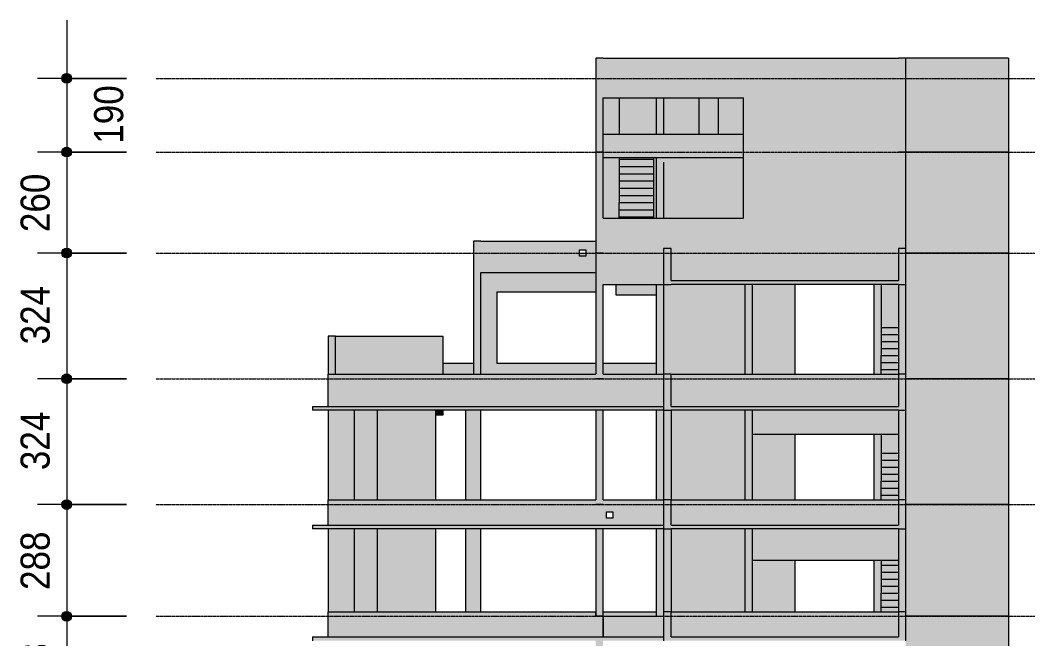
# Model space of a CAD drawing. Header units: centimetres. Extents: x -2136 to 34701, y -1430 to 84208.
# Drawn here: x 2676 to 5273, y 82559 to 84153 of the extents above; entities that cross this region are included whole.
import ezdxf

# ---------------------------------------------------------------- set-up
doc = ezdxf.new("R2010")
doc.units = ezdxf.units.CM
doc.linetypes.add('Centro', pattern=[3.175, 0.635, -0.47625, 1.5875, -0.47625])
for name, color, linetype, lineweight in [('A-ANNO-DIMS', 7, 'Continuous', 9), ('A-ANNO-DIMS-500', 7, 'Continuous', 9), ('A-FLOR', 7, 'Continuous', 18), ('A-FLOR-LEVL', 7, 'Continuous', 9), ('S-BEAM', 7, 'Continuous', 18), ('S-COLS', 7, 'Continuous', 18), ('S-STRS', 7, 'Continuous', 18)]:
    doc.layers.add(name, color=color, linetype=linetype, lineweight=lineweight)
doc.styles.add('Fira Sans_4', font='FiraSans-Regular.ttf', dxfattribs={"width": 0.9, "height": 75})
doc.dimstyles.new('PED_R80_1_5mm_ACIMA_As_ESQ__R00_5', dxfattribs={"dimscale": 30.48, "dimtxt": 102.298456, "dimasz": 3.28084, "dimexe": 2.46063, "dimexo": 2.46063, "dimgap": 0.492126, "dimtad": 1, "dimdec": 1, "dimrnd": 0.5, "dimdsep": 46, "dimtxsty": 'Fira Sans_4', "dimblk1": 'DOTSMALL', "dimblk2": 'DOTSMALL', "dimsah": 1, "dimcen": 0.09, "dimdle": 4.92126, "dimazin": 0, "dimtfac": 1, "dimtdec": 4, "dimtix": 1, "dimtmove": 2, "dimatfit": 3, "dimfxl": 1, "dimtvp": 1, "dimtolj": 1, "dimtzin": 0, "dimarcsym": 2})
doc.dimstyles.new('PED_R80_1_5mm_ACIMA_As_ESQ__R00_6', dxfattribs={"dimscale": 30.48, "dimtxt": 102.298456, "dimasz": 3.28084, "dimexe": 2.46063, "dimexo": 2.46063, "dimgap": 0.492126, "dimtad": 1, "dimdec": 1, "dimrnd": 0.5, "dimdsep": 46, "dimtxsty": 'Fira Sans_4', "dimblk1": 'DOTSMALL', "dimblk2": 'DOTSMALL', "dimsah": 1, "dimcen": 0.09, "dimdle": 4.92126, "dimazin": 0, "dimtfac": 1, "dimtdec": 4, "dimtix": 1, "dimtmove": 0, "dimatfit": 3, "dimfxl": 1, "dimtvp": 1, "dimtolj": 1, "dimtzin": 0, "dimarcsym": 2})

# ---------------------------------------------------------------- blocks, each defined once
blk = doc.blocks.new('DIMBLOCK614-CT 004 K - CORTE ESQ_ 5PAV')
at = {"layer": 'A-ANNO-DIMS-500', "true_color": 0x000032}
h = blk.add_hatch(color=178, dxfattribs=at)
edge = h.paths.add_edge_path(flags=0)
edge.add_arc((2795.9, 84003), 12.5, 0, 360)
h = blk.add_hatch(color=178, dxfattribs=at)
edge = h.paths.add_edge_path(flags=0)
edge.add_arc((2795.9, 83813), 12.5, 0, 360)
at = {"layer": 'A-ANNO-DIMS-500', "color": 178, "true_color": 0x000032}
for p, q in [((2795.9, 84153), (2795.9, 83813)), ((2950.2, 84003), (2720.9, 84003)), ((2795.9, 84003), (2950.2, 84003)), ((2950.2, 83813), (2720.9, 83813)), ((2795.9, 83813), (2950.2, 83813))]:
    blk.add_line(p, q, dxfattribs=at)
for centre in [(2795.9, 84003), (2795.9, 83813)]:
    blk.add_circle(centre, 12.5, dxfattribs=at)
at = {"layer": 'A-ANNO-DIMS-500', "color": 0, "insert": (2866.5, 83834.6), "char_height": 75, "width": 176.268, "attachment_point": 1, "rotation": 90, "line_spacing_factor": 1.049215, "style": 'Fira Sans_4'}
blk.add_mtext('190', dxfattribs=at)
blk = doc.blocks.new('_DotSmall')
at = {"color": 0, "linetype": 'ByBlock', "const_width": 0.5}
blk.add_lwpolyline([(-0.0625, 0, 1), (0.0625, 0, 1)], format="xyb", close=True, dxfattribs=at)
blk = doc.blocks.new('DIMBLOCK615-CT 004 K - CORTE ESQ_ 5PAV')
at = {"layer": 'A-ANNO-DIMS-500', "true_color": 0x000032}
h = blk.add_hatch(color=178, dxfattribs=at)
edge = h.paths.add_edge_path(flags=0)
edge.add_arc((2795.9, 83813), 12.5, 0, 360)
h = blk.add_hatch(color=178, dxfattribs=at)
edge = h.paths.add_edge_path(flags=0)
edge.add_arc((2795.9, 83553), 12.5, 0, 360)
at = {"layer": 'A-ANNO-DIMS-500', "color": 178, "true_color": 0x000032}
for p, q in [((2950.2, 83813), (2720.9, 83813)), ((2795.9, 83813), (2795.9, 83553)), ((2795.9, 83813), (2950.2, 83813)), ((2950.2, 83553), (2720.9, 83553)), ((2795.9, 83553), (2950.2, 83553))]:
    blk.add_line(p, q, dxfattribs=at)
for centre in [(2795.9, 83813), (2795.9, 83553)]:
    blk.add_circle(centre, 12.5, dxfattribs=at)
at = {"layer": 'A-ANNO-DIMS-500', "color": 0, "insert": (2677, 83606.9), "char_height": 75, "width": 182.563, "attachment_point": 1, "rotation": 90, "line_spacing_factor": 1.049215, "style": 'Fira Sans_4'}
blk.add_mtext('260', dxfattribs=at)
blk = doc.blocks.new('DIMBLOCK616-CT 004 K - CORTE ESQ_ 5PAV')
at = {"layer": 'A-ANNO-DIMS-500', "true_color": 0x000032}
h = blk.add_hatch(color=178, dxfattribs=at)
edge = h.paths.add_edge_path(flags=0)
edge.add_arc((2795.9, 83553), 12.5, 0, 360)
h = blk.add_hatch(color=178, dxfattribs=at)
edge = h.paths.add_edge_path(flags=0)
edge.add_arc((2795.9, 83229), 12.5, 0, 360)
at = {"layer": 'A-ANNO-DIMS-500', "color": 178, "true_color": 0x000032}
for p, q in [((2950.2, 83553), (2720.9, 83553)), ((2795.9, 83553), (2795.9, 83229)), ((2795.9, 83553), (2950.2, 83553)), ((2950.2, 83229), (2720.9, 83229)), ((2795.9, 83229), (2950.2, 83229))]:
    blk.add_line(p, q, dxfattribs=at)
for centre in [(2795.9, 83553), (2795.9, 83229)]:
    blk.add_circle(centre, 12.5, dxfattribs=at)
at = {"layer": 'A-ANNO-DIMS-500', "color": 0, "insert": (2677, 83317.6), "char_height": 75, "width": 176.268, "attachment_point": 1, "rotation": 90, "line_spacing_factor": 1.049215, "style": 'Fira Sans_4'}
blk.add_mtext('324', dxfattribs=at)
blk = doc.blocks.new('DIMBLOCK617-CT 004 K - CORTE ESQ_ 5PAV')
at = {"layer": 'A-ANNO-DIMS-500', "true_color": 0x000032}
h = blk.add_hatch(color=178, dxfattribs=at)
edge = h.paths.add_edge_path(flags=0)
edge.add_arc((2795.9, 83229), 12.5, 0, 360)
h = blk.add_hatch(color=178, dxfattribs=at)
edge = h.paths.add_edge_path(flags=0)
edge.add_arc((2795.9, 82905), 12.5, 0, 360)
at = {"layer": 'A-ANNO-DIMS-500', "color": 178, "true_color": 0x000032}
for p, q in [((2950.2, 83229), (2720.9, 83229)), ((2795.9, 83229), (2795.9, 82905)), ((2795.9, 83229), (2950.2, 83229)), ((2950.2, 82905), (2720.9, 82905)), ((2795.9, 82905), (2950.2, 82905))]:
    blk.add_line(p, q, dxfattribs=at)
for centre in [(2795.9, 83229), (2795.9, 82905)]:
    blk.add_circle(centre, 12.5, dxfattribs=at)
at = {"layer": 'A-ANNO-DIMS-500', "color": 0, "insert": (2677, 82993.6), "char_height": 75, "width": 176.268, "attachment_point": 1, "rotation": 90, "line_spacing_factor": 1.049215, "style": 'Fira Sans_4'}
blk.add_mtext('324', dxfattribs=at)
blk = doc.blocks.new('DIMBLOCK618-CT 004 K - CORTE ESQ_ 5PAV')
at = {"layer": 'A-ANNO-DIMS-500', "true_color": 0x000032}
h = blk.add_hatch(color=178, dxfattribs=at)
edge = h.paths.add_edge_path(flags=0)
edge.add_arc((2795.9, 82905), 12.5, 0, 360)
h = blk.add_hatch(color=178, dxfattribs=at)
edge = h.paths.add_edge_path(flags=0)
edge.add_arc((2795.9, 82617), 12.5, 0, 360)
at = {"layer": 'A-ANNO-DIMS-500', "color": 178, "true_color": 0x000032}
for p, q in [((2950.2, 82905), (2720.9, 82905)), ((2795.9, 82905), (2795.9, 82617)), ((2795.9, 82905), (2950.2, 82905)), ((2950.2, 82617), (2720.9, 82617)), ((2795.9, 82617), (2950.2, 82617))]:
    blk.add_line(p, q, dxfattribs=at)
for centre in [(2795.9, 82905), (2795.9, 82617)]:
    blk.add_circle(centre, 12.5, dxfattribs=at)
at = {"layer": 'A-ANNO-DIMS-500', "color": 0, "insert": (2677, 82684.9), "char_height": 75, "width": 182.563, "attachment_point": 1, "rotation": 90, "line_spacing_factor": 1.049215, "style": 'Fira Sans_4'}
blk.add_mtext('288', dxfattribs=at)
blk = doc.blocks.new('DIMBLOCK619-CT 004 K - CORTE ESQ_ 5PAV')
at = {"layer": 'A-ANNO-DIMS-500', "true_color": 0x000032}
h = blk.add_hatch(color=178, dxfattribs=at)
edge = h.paths.add_edge_path(flags=0)
edge.add_arc((2795.9, 82617), 12.5, 0, 360)
h = blk.add_hatch(color=178, dxfattribs=at)
edge = h.paths.add_edge_path(flags=0)
edge.add_arc((2795.9, 82329), 12.5, 0, 360)
at = {"layer": 'A-ANNO-DIMS-500', "color": 178, "true_color": 0x000032}
for p, q in [((2950.2, 82617), (2720.9, 82617)), ((2795.9, 82617), (2795.9, 82329)), ((2795.9, 82617), (2950.2, 82617)), ((2950.2, 82329), (2720.9, 82329)), ((2795.9, 82329), (2950.2, 82329))]:
    blk.add_line(p, q, dxfattribs=at)
for centre in [(2795.9, 82617), (2795.9, 82329)]:
    blk.add_circle(centre, 12.5, dxfattribs=at)
at = {"layer": 'A-ANNO-DIMS-500', "color": 0, "insert": (2677, 82396.9), "char_height": 75, "width": 182.563, "attachment_point": 1, "rotation": 90, "line_spacing_factor": 1.049215, "style": 'Fira Sans_4'}
blk.add_mtext('288', dxfattribs=at)

msp = doc.modelspace()

# ---------------------------------------------------------------- hatches: boundary and pattern name
at = {"layer": 'A-FLOR', "true_color": 0xc0c0c0}
for points in [[(4543.97, 83472), (4939.47, 83472), (4939.47, 83482), (4353.47, 83482), (4353.47, 83472), (4539.97, 83472)], [(4334.47, 83148), (4333.97, 83158), (3429.47, 83158), (3429.47, 83148), (4333.97, 83148)], [(4907.61, 83148), (4939.47, 83148), (4939.47, 83158), (4353.47, 83158), (4353.47, 83148), (4741.16, 83148)], [(3863.47, 82842), (4334.47, 82842), (4333.97, 82852), (3429.47, 82852), (3429.47, 82842), (3823.47, 82842)], [(4672.97, 82842), (4939.47, 82842), (4939.47, 82852), (4353.47, 82852), (4353.47, 82842), (4562.97, 82842)], [(3778.42, 82554), (4334.47, 82554), (4333.97, 82564), (3429.47, 82564), (3429.47, 82554), (3747.47, 82554)], [(4907.61, 82554), (4939.47, 82554), (4939.47, 82564), (4353.47, 82564), (4353.47, 82554), (4792.89, 82554)]]:
    msp.add_hatch(color=9, dxfattribs=at).paths.add_polyline_path(points, flags=0)
at = {"layer": 'S-BEAM', "true_color": 0xc0c0c0}
for points in [[(4178.47, 83953), (4539.97, 83953), (4539.97, 84055), (4178.47, 84055), (4178.47, 83991)], [(4939.47, 83482), (4939.47, 84055), (4539.97, 84055), (4539.97, 83482), (4927.8, 83482)], [(4531.21, 83799), (4539.97, 83799), (4539.97, 83859), (4178.47, 83859), (4178.47, 83799), (4519.77, 83799)], [(4178.47, 83472), (4334.47, 83472), (4334.47, 83565), (4353.47, 83565), (4353.47, 83482), (4539.97, 83482), (4539.97, 83643), (4178.47, 83643), (4178.47, 83553)], [(4334.47, 83472), (4353.47, 83472), (4353.47, 83565), (4334.47, 83565), (4334.47, 83490.57)], [(4958.47, 83472), (4958.47, 83565), (4939.47, 83565), (4939.47, 83472)], [(4210.97, 83445), (4314.97, 83445), (4314.97, 83472), (4210.97, 83472)], [(3488.47, 83241), (3488.47, 83339), (3469.47, 83339), (3469.47, 83241)], [(3719.35, 83241), (3766.47, 83241), (3766.47, 83339), (3488.47, 83339), (3488.47, 83241), (3684.32, 83241)], [(3844.47, 83241), (3844.47, 83269), (3766.47, 83269), (3766.47, 83241), (3787.88, 83241)], [(3469.47, 83158), (4159.47, 83158), (4159.47, 83241), (3469.47, 83241), (3469.47, 83209.13)], [(4179.27, 83158), (4334.47, 83158), (4333.97, 83241), (4178.47, 83241), (4178.47, 83158)], [(4353.47, 83148), (4353.47, 83241), (4334.47, 83241), (4334.47, 83148), (4343.02, 83148)], [(4353.47, 83158), (4939.47, 83158), (4939.47, 83241), (4353.47, 83241), (4353.47, 83209.13)], [(4939.47, 83148), (4958.47, 83148), (4958.47, 83241), (4939.47, 83241), (4939.47, 83158)], [(3766.47, 83136), (3766.47, 83148), (3747.47, 83148), (3747.47, 83136)], [(4939.47, 83086), (4939.47, 83148), (4562.97, 83148), (4562.97, 83086), (4926.12, 83086)], [(3488.47, 82852), (3488.47, 82917), (3469.47, 82917), (3469.47, 82852)], [(3590.23, 82852), (4159.47, 82852), (4159.47, 82917), (3488.47, 82917), (3488.47, 82852), (3551.23, 82852)], [(4353.47, 82842), (4353.47, 82917), (4334.47, 82917), (4334.47, 82842), (4343.02, 82842)], [(4939.47, 82852), (4939.47, 82917), (4353.47, 82917), (4353.47, 82852), (4926.87, 82852)], [(4939.47, 82842), (4958.47, 82842), (4958.47, 82917), (4939.47, 82917), (4939.47, 82852)], [(4591.54, 82762), (4939.47, 82762), (4939.47, 82842), (4562.97, 82842), (4562.97, 82762), (4584.79, 82762)], [(3469.47, 82564), (3488.47, 82564), (3488.47, 82629), (3469.47, 82629), (3469.47, 82617)], [(3590.23, 82564), (4159.47, 82564), (4159.47, 82629), (3488.47, 82629), (3488.47, 82564), (3513.59, 82564)], [(4314.97, 82617), (4314.97, 82629), (4178.47, 82629), (4178.47, 82617)], [(4343.02, 82554), (4353.47, 82554), (4353.47, 82629), (4334.47, 82629), (4334.47, 82554)], [(4622.35, 82564), (4939.47, 82564), (4939.47, 82629), (4353.47, 82629), (4353.47, 82564), (4543.97, 82564)], [(4958.47, 82554), (4958.47, 82629), (4939.47, 82629), (4939.47, 82554)], [(4333.97, 82564), (4334.47, 82564), (4333.97, 82617), (4178.47, 82617), (4178.47, 82564)]]:
    msp.add_hatch(color=9, dxfattribs=at).paths.add_polyline_path(points, flags=0)
h = msp.add_hatch(color=9, dxfattribs=at)
h.paths.add_polyline_path([(4309.47, 83643), (4314.97, 83643), (4314.97, 83799), (4309.47, 83799), (4309.47, 83645.86)], flags=0)
h.paths.add_polyline_path([(4219.47, 83859), (4314.97, 83859), (4314.97, 83953), (4219.47, 83953), (4219.47, 83945.49)], flags=0)
h.paths.add_polyline_path([(4343.02, 83859), (4424.97, 83859), (4424.97, 83953), (4333.97, 83953), (4333.97, 83859)], flags=0)
h.paths.add_polyline_path([(4474.97, 83859), (4539.97, 83859), (4539.97, 83953), (4474.97, 83953), (4474.97, 83945.49)], flags=0)
h = msp.add_hatch(color=9, dxfattribs=at)
h.paths.add_polyline_path([(3863.47, 83503), (4159.47, 83503), (4159.47, 83584), (3863.47, 83584), (3863.47, 83577.31)], flags=0)
h.paths.add_polyline_path([(4133.61, 83545), (4117.61, 83545), (4117.61, 83561), (4133.61, 83561), (4133.61, 83549.71)], flags=0)
h = msp.add_hatch(color=9, dxfattribs=at)
h.paths.add_polyline_path([(3904.47, 83453), (4159.47, 83453), (4159.47, 83503), (3904.47, 83503)], flags=0)
h.paths.add_polyline_path([(4133.61, 83545), (4133.61, 83553), (4117.61, 83553), (4117.61, 83545)], flags=0)
h = msp.add_hatch(color=9, dxfattribs=at)
h.paths.add_polyline_path([(4154.82, 83241), (4159.47, 83241), (4159.47, 83269), (3904.47, 83269), (3904.47, 83241), (3973.79, 83241)], flags=0)
h.paths.add_polyline_path([(4178.47, 83241), (4314.97, 83241), (4314.97, 83269), (4178.47, 83269)], flags=0)
h = msp.add_hatch(color=9, dxfattribs=at)
h.paths.add_polyline_path([(4187.34, 82852), (4334.47, 82852), (4333.97, 82917), (4178.47, 82917), (4178.47, 82852)], flags=0)
h.paths.add_polyline_path([(4203.32, 82870), (4187.32, 82870), (4187.32, 82886), (4203.32, 82886)], flags=0)
at = {"layer": 'S-COLS', "true_color": 0xc0c0c0}
for points in [[(4178.47, 83813), (4178.47, 84055), (4159.47, 84055), (4159.47, 83813)], [(4939.47, 83813), (4958.47, 83813), (4958.47, 84055), (4939.47, 84055), (4939.47, 83945.49)], [(5222.97, 83813), (5222.97, 84055), (4958.47, 84055), (4958.47, 83813)], [(4178.47, 83859), (4219.47, 83859), (4219.47, 83953), (4178.47, 83953), (4178.47, 83888.77)], [(4333.97, 83859), (4333.97, 83953), (4314.97, 83953), (4314.97, 83859), (4327.72, 83859)], [(4424.97, 83859), (4474.97, 83859), (4474.97, 83953), (4424.97, 83953), (4424.97, 83945.49)], [(4178.47, 83553), (4178.47, 83813), (4159.47, 83813), (4159.47, 83553), (4169.83, 83553)], [(4178.47, 83643), (4219.47, 83643), (4219.47, 83799), (4178.47, 83799), (4178.47, 83676.33)], [(4322.27, 83643), (4333.97, 83643), (4333.97, 83799), (4314.97, 83799), (4314.97, 83643)], [(4539.97, 83643), (4539.97, 83799), (4333.97, 83799), (4334.47, 83643), (4531.21, 83643)], [(4939.47, 83565), (4958.47, 83565), (4958.47, 83813), (4939.47, 83813), (4939.47, 83577.31)], [(5055.97, 83553), (5222.97, 83553), (5222.97, 83813), (4958.47, 83813), (4958.47, 83553)], [(3844.47, 83241), (3863.47, 83241), (3863.47, 83584), (3844.47, 83584), (3844.47, 83269)], [(4178.47, 83229), (4178.47, 83553), (4159.47, 83553), (4159.47, 83229)], [(5222.97, 83229), (5222.97, 83553), (4958.47, 83553), (4958.47, 83229), (5095.81, 83229)], [(3888.15, 83241), (3904.47, 83241), (3904.47, 83503), (3863.47, 83503), (3863.47, 83241)], [(4315.8, 83241), (4333.97, 83241), (4333.97, 83472), (4314.97, 83472), (4314.97, 83241)], [(4333.97, 83241), (4543.97, 83241), (4543.97, 83472), (4333.97, 83471.74), (4333.97, 83393.22)], [(4562.13, 83241), (4562.97, 83241), (4562.97, 83472), (4543.97, 83472), (4543.97, 83241)], [(4672.97, 83241), (4672.97, 83472), (4562.97, 83472), (4562.97, 83241)], [(4875.97, 83241), (4894.97, 83241), (4894.97, 83472), (4875.97, 83472)], [(4894.97, 83361), (4939.47, 83361), (4939.47, 83472), (4894.97, 83472)], [(4939.47, 83241), (4958.47, 83241), (4958.47, 83472), (4939.47, 83472), (4939.47, 83393.22)], [(4958.47, 82905), (5222.97, 82905), (5222.97, 83229), (4958.47, 83229), (4958.47, 82917)], [(3561.35, 82917), (3566.97, 82917), (3566.97, 83148), (3537.06, 83148), (3537.54, 82917), (3561.11, 82917)], [(3588.18, 82917), (3596.97, 82917), (3596.39, 83148), (3566.97, 83148), (3567.2, 82917), (3588, 82917)], [(3825.36, 82917), (3863.47, 82917), (3863.47, 83148), (3823.47, 83148), (3823.47, 82917)], [(4333.97, 82917), (4333.97, 83148), (4314.97, 83148), (4314.97, 82917), (4333.09, 82917)], [(4353.47, 82917), (4353.47, 83148), (4334.47, 83148), (4334.47, 82917), (4343.02, 82917)], [(4353.47, 82917), (4543.97, 82917), (4543.97, 83148), (4353.47, 83148)], [(4562.09, 82917), (4562.97, 82917), (4562.97, 83148), (4543.97, 83148), (4543.97, 82917)], [(4939.47, 82917), (4958.47, 82917), (4958.47, 83148), (4939.47, 83148), (4939.47, 83025.04)], [(4672.97, 82917), (4672.97, 83086), (4562.97, 83086), (4562.97, 82917)], [(4875.97, 82917), (4894.97, 82917), (4894.97, 83086), (4875.97, 83086)], [(4907.61, 83037), (4939.47, 83037), (4939.47, 83086), (4894.97, 83086), (4894.97, 83037)], [(4958.47, 82617), (5222.97, 82617), (5222.97, 82905), (4958.47, 82905), (4958.47, 82629)], [(3536.97, 82629), (3566.97, 82629), (3566.97, 82842), (3536.97, 82842), (3536.97, 82656.85)], [(3587.98, 82629), (3596.97, 82629), (3596.39, 82842), (3566.97, 82842), (3567.22, 82629), (3583.63, 82629)], [(3825.6, 82629), (3863.47, 82629), (3863.47, 82842), (3823.47, 82842), (3823.47, 82629)], [(4333.97, 82617), (4333.97, 82842), (4314.97, 82842), (4314.97, 82617)], [(4334.47, 82629), (4353.47, 82629), (4353.47, 82842), (4334.47, 82842), (4334.47, 82840.95)], [(4543.97, 82629), (4562.97, 82629), (4562.97, 82842), (4543.97, 82842), (4543.97, 82715.25)], [(4939.47, 82629), (4958.47, 82629), (4958.47, 82842), (4939.47, 82842), (4939.47, 82656.85)], [(4672.97, 82629), (4672.97, 82762), (4562.97, 82762), (4562.97, 82629)], [(4893.95, 82629), (4894.97, 82629), (4894.97, 82762), (4875.97, 82762), (4875.97, 82629)], [(4894.97, 82749), (4939.47, 82749), (4939.47, 82762), (4894.97, 82762)], [(5222.97, 82329), (5222.97, 82617), (4958.47, 82617), (4958.47, 82329), (5095.81, 82329)]]:
    msp.add_hatch(color=9, dxfattribs=at).paths.add_polyline_path(points, flags=0)
h = msp.add_hatch(color=9, dxfattribs=at)
h.paths.add_polyline_path([(4159.47, 82905), (4178.47, 82905), (4178.47, 83148), (4159.47, 83148), (4159.47, 82917)], flags=0)
h.paths.add_polyline_path([(4159.47, 83158), (4178.47, 83158.33), (4178.47, 83229), (4159.47, 83229), (4159.47, 83158.06)], flags=0)
h = msp.add_hatch(color=9, dxfattribs=at)
h.paths.add_polyline_path([(3469.47, 82917), (3536.97, 82917), (3536.97, 83148), (3469.47, 83148), (3469.47, 82917.34)], flags=0)
h.paths.add_polyline_path([(3596.97, 82917), (3747.47, 82917), (3747.47, 83148), (3596.97, 83148), (3596.97, 83025.04)], flags=0)
h = msp.add_hatch(color=9, dxfattribs=at)
h.paths.add_polyline_path([(4159.47, 82617), (4178.47, 82617), (4178.47, 82842), (4159.47, 82842), (4159.47, 82629)], flags=0)
h.paths.add_polyline_path([(4159.47, 82852), (4178.47, 82852.28), (4178.47, 82905), (4159.47, 82905), (4159.47, 82870)], flags=0)
h = msp.add_hatch(color=9, dxfattribs=at)
h.paths.add_polyline_path([(3747.47, 82629), (3747.47, 82842), (3596.97, 82842), (3596.97, 82629), (3732.64, 82629)], flags=0)
h.paths.add_polyline_path([(3488.47, 82629), (3536.97, 82629), (3536.97, 82842), (3469.47, 82842), (3469.47, 82629)], flags=0)
h = msp.add_hatch(color=9, dxfattribs=at)
h.paths.add_polyline_path([(4333.97, 82617), (4334.47, 82617), (4333.97, 82629)], flags=0)
h.paths.add_polyline_path([(4353.47, 82629), (4543.97, 82629), (4543.97, 82842), (4353.47, 82842), (4353.47, 82840.95)], flags=0)
h = msp.add_hatch(color=9, dxfattribs=at)
h.paths.add_polyline_path([(4178.47, 82329), (4178.47, 82554), (4159.47, 82554), (4159.47, 82329)], flags=0)
h.paths.add_polyline_path([(4178.47, 82564), (4178.47, 82617), (4159.47, 82617), (4159.47, 82564)], flags=0)
at = {"layer": 'S-STRS', "true_color": 0xc0c0c0}
for points in [[(4309.47, 83794.43), (4309.47, 83799), (4219.47, 83799), (4219.47, 83794.43)], [(4309.47, 83775.86), (4309.47, 83794.43), (4219.47, 83794.43), (4219.47, 83775.86)], [(4309.47, 83757.29), (4309.47, 83775.86), (4219.47, 83775.86), (4219.47, 83757.29)], [(4309.47, 83738.71), (4309.47, 83757.29), (4219.47, 83757.29), (4219.47, 83738.71)], [(4309.47, 83720.14), (4309.47, 83738.71), (4219.47, 83738.71), (4219.47, 83720.14)], [(4309.47, 83701.57), (4309.47, 83720.14), (4219.47, 83720.14), (4219.47, 83701.57)], [(4219.47, 83683), (4309.47, 83683), (4309.47, 83701.57), (4219.47, 83701.57)], [(4252.74, 83664.43), (4309.47, 83664.43), (4309.47, 83683), (4219.47, 83683), (4219.47, 83664.43)], [(4309.47, 83645.86), (4309.47, 83664.43), (4219.47, 83664.43), (4219.47, 83645.86)], [(4309.47, 83643), (4309.47, 83645.86), (4219.47, 83645.86), (4219.47, 83643)], [(4939.47, 83343), (4939.47, 83361), (4894.97, 83361), (4894.97, 83343), (4907.61, 83343)], [(4907.61, 83325), (4939.47, 83325), (4939.47, 83343), (4894.97, 83343), (4894.97, 83325)], [(4907.61, 83307), (4939.47, 83307), (4939.47, 83325), (4894.97, 83325), (4894.97, 83307)], [(4907.61, 83289), (4939.47, 83289), (4939.47, 83307), (4894.97, 83307), (4894.97, 83289)], [(4907.61, 83271), (4939.47, 83271), (4939.47, 83289), (4894.97, 83289), (4894.97, 83271)], [(4907.61, 83253), (4939.47, 83253), (4939.47, 83271), (4894.97, 83271), (4894.97, 83253)], [(4894.97, 83241), (4939.47, 83241), (4939.47, 83253), (4894.97, 83253)], [(4907.61, 83019), (4939.47, 83019), (4939.47, 83037), (4894.97, 83037), (4894.97, 83019)], [(4907.61, 83001), (4939.47, 83001), (4939.47, 83019), (4894.97, 83019), (4894.97, 83001)], [(4907.61, 82983), (4939.47, 82983), (4939.47, 83001), (4894.97, 83001), (4894.97, 82983)], [(4907.61, 82965), (4939.47, 82965), (4939.47, 82983), (4894.97, 82983), (4894.97, 82965)], [(4907.61, 82947), (4939.47, 82947), (4939.47, 82965), (4894.97, 82965), (4894.97, 82947)], [(4907.61, 82929), (4939.47, 82929), (4939.47, 82947), (4894.97, 82947), (4894.97, 82929)], [(4907.61, 82917), (4939.47, 82917), (4939.47, 82929), (4894.97, 82929), (4894.97, 82917)], [(4939.47, 82731), (4939.47, 82749), (4894.97, 82749), (4894.97, 82731), (4907.61, 82731)], [(4907.61, 82713), (4939.47, 82713), (4939.47, 82731), (4894.97, 82731), (4894.97, 82713)], [(4907.61, 82695), (4939.47, 82695), (4939.47, 82713), (4894.97, 82713), (4894.97, 82695)], [(4907.61, 82677), (4939.47, 82677), (4939.47, 82695), (4894.97, 82695), (4894.97, 82677)], [(4894.97, 82659), (4939.47, 82659), (4939.47, 82677), (4894.97, 82677)], [(4907.61, 82641), (4939.47, 82641), (4939.47, 82659), (4894.97, 82659), (4894.97, 82641)], [(4907.61, 82629), (4939.47, 82629), (4939.47, 82641), (4894.97, 82641), (4894.97, 82629)], [(5154.97, 82617), (5154.97, 82617), (5095.81, 82617)], [(5203.97, 82617), (5203.97, 82617), (5154.97, 82617)]]:
    msp.add_hatch(color=9, dxfattribs=at).paths.add_polyline_path(points, flags=0)

# ---------------------------------------------------------------- linework, layer by layer
at = {"layer": 'A-FLOR', "lineweight": 9}
for p, q in [((4353.47, 83482), (4939.47, 83482)), ((4939.47, 83472), (4353.47, 83472)), ((3429.47, 83158), (4334.47, 83158)), ((3429.47, 83158), (3429.47, 83148)), ((4334.47, 83148), (3429.47, 83148)), ((4353.47, 83158), (4939.47, 83158)), ((4939.47, 83148), (4353.47, 83148)), ((3429.47, 82852), (4334.47, 82852)), ((3429.47, 82852), (3429.47, 82842)), ((4334.47, 82842), (3429.47, 82842)), ((4353.47, 82852), (4939.47, 82852)), ((4939.47, 82842), (4353.47, 82842)), ((3429.47, 82564), (4334.47, 82564)), ((3429.47, 82564), (3429.47, 82554)), ((4353.47, 82564), (4939.47, 82564))]:
    msp.add_line(p, q, dxfattribs=at)
at = {"layer": 'A-FLOR-LEVL', "linetype": 'Centro'}
for p, q in [((3025.22, 84003), (6823.81, 84003)), ((3025.22, 83813), (6823.81, 83813)), ((3025.22, 83553), (6823.81, 83553)), ((3025.22, 83229), (6823.81, 83229)), ((3025.22, 82905), (6823.81, 82905)), ((3025.22, 82617), (6823.81, 82617))]:
    msp.add_line(p, q, dxfattribs=at)
at = {"layer": 'S-BEAM', "lineweight": 9}
for p, q in [((4178.47, 84055), (4539.97, 84055)), ((4539.97, 84055), (4939.47, 84055)), ((4178.47, 83953), (4539.97, 83953)), ((4539.97, 83643), (4539.97, 83953)), ((4178.47, 83859), (4539.97, 83859)), ((4178.47, 83799), (4539.97, 83799)), ((4178.47, 83643), (4539.97, 83643)), ((3863.47, 83584), (4159.47, 83584)), ((4117.61, 83561), (4133.61, 83561)), ((4117.61, 83545), (4117.61, 83561)), ((4133.61, 83561), (4133.61, 83545)), ((4353.47, 83565), (4334.47, 83565)), ((4334.47, 83565), (4334.47, 83472)), ((4353.47, 83482), (4353.47, 83565)), ((4958.47, 83565), (4939.47, 83565)), ((4939.47, 83565), (4939.47, 83482)), ((4958.47, 83472), (4958.47, 83565)), ((4117.61, 83553), (4133.61, 83553)), ((4133.61, 83545), (4117.61, 83545)), ((3863.47, 83503), (4159.47, 83503)), ((3904.47, 83453), (4159.47, 83453)), ((4178.47, 83472), (4334.47, 83472)), ((4210.97, 83472), (4210.97, 83445)), ((4334.47, 83472), (4353.47, 83472)), ((4939.47, 83472), (4958.47, 83472)), ((4210.97, 83445), (4314.97, 83445)), ((3488.47, 83339), (3469.47, 83339)), ((3469.47, 83339), (3469.47, 83241)), ((3488.47, 83339), (3766.47, 83339)), ((3488.47, 83241), (3488.47, 83339)), ((3766.47, 83241), (3766.47, 83339)), ((3766.47, 83269), (3844.47, 83269)), ((3904.47, 83269), (4159.47, 83269)), ((4178.47, 83269), (4314.97, 83269)), ((3469.47, 83241), (4159.47, 83241)), ((3469.47, 83158), (3469.47, 83241)), ((4178.47, 83241), (4334.47, 83241)), ((4353.47, 83241), (4334.47, 83241)), ((4334.47, 83241), (4334.47, 83148)), ((4353.47, 83241), (4939.47, 83241)), ((4353.47, 83158), (4353.47, 83241)), ((4958.47, 83241), (4939.47, 83241)), ((4939.47, 83241), (4939.47, 83158)), ((4958.47, 83148), (4958.47, 83241)), ((3766.47, 83136), (3766.47, 83148)), ((4334.47, 83148), (4353.47, 83148)), ((4939.47, 83148), (4958.47, 83148)), ((3747.47, 83136), (3766.47, 83136)), ((4562.97, 83086), (4939.47, 83086)), ((3469.47, 82917), (3488.47, 82917)), ((3469.47, 82852), (3469.47, 82917)), ((3488.47, 82917), (4159.47, 82917)), ((4178.47, 82917), (4334.47, 82917)), ((4353.47, 82917), (4334.47, 82917)), ((4334.47, 82917), (4334.47, 82842)), ((4353.47, 82917), (4939.47, 82917)), ((4353.47, 82852), (4353.47, 82917)), ((4958.47, 82917), (4939.47, 82917)), ((4939.47, 82917), (4939.47, 82852)), ((4958.47, 82842), (4958.47, 82917)), ((4187.32, 82886), (4203.32, 82886)), ((4187.32, 82870), (4187.32, 82886)), ((4203.32, 82886), (4203.32, 82870)), ((4203.32, 82870), (4187.32, 82870)), ((4334.47, 82842), (4353.47, 82842)), ((4939.47, 82842), (4958.47, 82842)), ((4562.97, 82762), (4939.47, 82762)), ((3469.47, 82629), (3488.47, 82629)), ((3469.47, 82564), (3469.47, 82629)), ((3488.47, 82629), (4159.47, 82629)), ((4159.47, 82617), (4159.47, 82629)), ((4178.47, 82629), (4314.97, 82629)), ((4353.47, 82629), (4334.47, 82629)), ((4334.47, 82629), (4334.47, 82554)), ((4353.47, 82629), (4939.47, 82629)), ((4353.47, 82564), (4353.47, 82629)), ((4958.47, 82629), (4939.47, 82629)), ((4939.47, 82629), (4939.47, 82564)), ((4958.47, 82554), (4958.47, 82629)), ((4178.47, 82617), (4334.47, 82617)), ((4178.47, 82617), (4178.47, 82564))]:
    msp.add_line(p, q, dxfattribs=at)
at = {"layer": 'S-COLS', "lineweight": 9}
for p, q in [((4159.47, 84055), (4159.47, 83813)), ((4178.47, 84055), (4159.47, 84055)), ((4958.47, 84055), (4939.47, 84055)), ((4958.47, 83813), (4958.47, 84055)), ((5222.97, 84055), (4958.47, 84055)), ((5222.97, 84055), (5222.97, 83813)), ((4178.47, 83813), (4178.47, 83953)), ((4219.47, 83953), (4219.47, 83859)), ((4314.97, 83953), (4314.97, 83859)), ((4333.97, 83953), (4333.97, 83859)), ((4424.97, 83953), (4424.97, 83859)), ((4474.97, 83953), (4474.97, 83859)), ((4159.47, 83813), (4159.47, 83553)), ((4178.47, 83813), (4159.47, 83813)), ((4178.47, 83813), (4159.47, 83813)), ((4178.47, 83643), (4178.47, 83813)), ((4219.47, 83799), (4219.47, 83683)), ((4314.97, 83799), (4314.97, 83643)), ((4958.47, 83813), (4939.47, 83813)), ((4958.47, 83813), (4939.47, 83813)), ((4958.47, 83565), (4958.47, 83813)), ((5222.97, 83813), (4958.47, 83813)), ((5222.97, 83813), (4958.47, 83813)), ((5222.97, 83813), (5222.97, 83553)), ((4333.97, 83787), (4333.97, 83643)), ((3844.47, 83584), (3844.47, 83241)), ((3863.47, 83584), (3844.47, 83584)), ((4159.47, 83553), (4159.47, 83241)), ((4178.47, 83553), (4159.47, 83553)), ((4178.47, 83553), (4159.47, 83553)), ((5222.97, 83553), (4958.47, 83553)), ((5222.97, 83553), (4958.47, 83553)), ((5222.97, 83553), (5222.97, 83229)), ((3863.47, 83241), (3863.47, 83503)), ((3904.47, 83453), (3904.47, 83269)), ((4178.47, 83241), (4178.47, 83472)), ((4314.97, 83472), (4314.97, 83241)), ((4333.97, 83472), (4333.97, 83240.96)), ((4543.97, 83472), (4543.97, 83241)), ((4562.97, 83472), (4562.97, 83241)), ((4672.97, 83472), (4672.97, 83241)), ((4875.97, 83472), (4875.97, 83241)), ((4894.97, 83472), (4894.97, 83289)), ((4939.47, 83472), (4939.47, 83241)), ((4958.47, 83241), (4958.47, 83472)), ((4178.47, 83229), (4159.47, 83229)), ((4178.47, 83229), (4159.47, 83229)), ((5222.97, 83229), (4958.47, 83229)), ((5222.97, 83229), (4958.47, 83229)), ((5222.97, 83229), (5222.97, 82905)), ((3469.47, 83148), (3469.47, 82917)), ((3536.97, 83148), (3536.97, 82917)), ((3596.97, 82917), (3596.97, 83148)), ((3747.47, 82917), (3747.47, 83148)), ((3823.47, 83148), (3823.47, 82917)), ((3863.47, 82917), (3863.47, 83148)), ((4159.47, 83148), (4159.47, 82917)), ((4178.47, 82917), (4178.47, 83148)), ((4314.97, 83148), (4314.97, 82917)), ((4333.97, 83148), (4333.97, 82917)), ((4334.47, 83148), (4334.47, 82917)), ((4353.47, 83148), (4353.47, 82917)), ((4543.97, 83148), (4543.97, 82917)), ((4562.97, 83148), (4562.97, 82917)), ((4939.47, 83148), (4939.47, 82917)), ((4958.47, 82917), (4958.47, 83148)), ((4672.97, 83086), (4672.97, 82917)), ((4875.97, 83086), (4875.97, 82917)), ((4894.97, 83086), (4894.97, 82965)), ((4178.47, 82905), (4159.47, 82905)), ((4178.47, 82905), (4159.47, 82905)), ((5222.97, 82905), (4958.47, 82905)), ((5222.97, 82905), (4958.47, 82905)), ((5222.97, 82905), (5222.97, 82617)), ((3469.47, 82842), (3469.47, 82629)), ((3536.97, 82842), (3536.97, 82629)), ((3596.97, 82629), (3596.97, 82842)), ((3747.47, 82629), (3747.47, 82842)), ((3823.47, 82842), (3823.47, 82629)), ((3863.47, 82629), (3863.47, 82842)), ((4159.47, 82842), (4159.47, 82617)), ((4178.47, 82617), (4178.47, 82842)), ((4314.97, 82842), (4314.97, 82617)), ((4333.97, 82842), (4333.97, 82617)), ((4334.47, 82842), (4334.47, 82629)), ((4353.47, 82842), (4353.47, 82629)), ((4543.97, 82842), (4543.97, 82629)), ((4562.97, 82842), (4562.97, 82629)), ((4939.47, 82842), (4939.47, 82629)), ((4958.47, 82629), (4958.47, 82842)), ((4672.97, 82762), (4672.97, 82629)), ((4875.97, 82762), (4875.97, 82629)), ((4894.97, 82762), (4894.97, 82677)), ((4178.47, 82617), (4159.47, 82617)), ((4178.47, 82617), (4159.47, 82617)), ((4178.47, 82564), (4178.47, 82617)), ((5222.97, 82617), (4958.47, 82617)), ((5222.97, 82617), (4958.47, 82617)), ((5222.97, 82617), (5222.97, 82329))]:
    msp.add_line(p, q, dxfattribs=at)
at = {"layer": 'S-STRS', "lineweight": 9}
for p, q in [((4219.47, 83794.43), (4309.47, 83794.43)), ((4309.47, 83794.43), (4309.47, 83799)), ((4309.47, 83775.86), (4309.47, 83794.43)), ((4219.47, 83775.86), (4309.47, 83775.86)), ((4309.47, 83757.29), (4309.47, 83775.86)), ((4219.47, 83757.29), (4309.47, 83757.29)), ((4219.47, 83738.71), (4309.47, 83738.71)), ((4309.47, 83738.71), (4309.47, 83757.29)), ((4309.47, 83720.14), (4309.47, 83738.71)), ((4219.47, 83720.14), (4309.47, 83720.14)), ((4309.47, 83701.57), (4309.47, 83720.14)), ((4219.47, 83701.57), (4309.47, 83701.57)), ((4309.47, 83683), (4309.47, 83701.57)), ((4219.47, 83683), (4309.47, 83683)), ((4219.47, 83664.43), (4219.47, 83683)), ((4219.47, 83664.43), (4309.47, 83664.43)), ((4219.47, 83645.86), (4219.47, 83664.43)), ((4309.47, 83664.43), (4309.47, 83683)), ((4309.47, 83645.86), (4309.47, 83664.43)), ((4219.47, 83645.86), (4309.47, 83645.86)), ((4219.47, 83643), (4219.47, 83645.86)), ((4309.47, 83643), (4309.47, 83645.86)), ((4894.97, 83361), (4939.47, 83361)), ((4894.97, 83343), (4939.47, 83343)), ((4894.97, 83325), (4939.47, 83325)), ((4894.97, 83307), (4939.47, 83307)), ((4894.97, 83289), (4939.47, 83289)), ((4894.97, 83271), (4894.97, 83289)), ((4894.97, 83271), (4939.47, 83271)), ((4894.97, 83253), (4894.97, 83271)), ((4894.97, 83253), (4939.47, 83253)), ((4894.97, 83241), (4894.97, 83253)), ((4894.97, 83037), (4939.47, 83037)), ((4894.97, 83019), (4939.47, 83019)), ((4894.97, 83001), (4939.47, 83001)), ((4894.97, 82983), (4939.47, 82983)), ((4894.97, 82965), (4939.47, 82965)), ((4894.97, 82947), (4894.97, 82965)), ((4894.97, 82947), (4939.47, 82947)), ((4894.97, 82929), (4894.97, 82947)), ((4894.97, 82929), (4939.47, 82929)), ((4894.97, 82917), (4894.97, 82929)), ((4894.97, 82749), (4939.47, 82749)), ((4894.97, 82731), (4939.47, 82731)), ((4894.97, 82713), (4939.47, 82713)), ((4894.97, 82695), (4939.47, 82695)), ((4894.97, 82677), (4939.47, 82677)), ((4894.97, 82659), (4894.97, 82677)), ((4894.97, 82659), (4939.47, 82659)), ((4894.97, 82641), (4894.97, 82659)), ((4894.97, 82641), (4939.47, 82641)), ((4894.97, 82629), (4894.97, 82641))]:
    msp.add_line(p, q, dxfattribs=at)

# ---------------------------------------------------------------- dimensions: what is measured, and where the dimension line sits
at = {"layer": 'A-ANNO-DIMS', "color": 178, "true_color": 0x000032}
dim = msp.add_linear_dim(base=(2795.88, 83813), p1=(3025.22, 84003), p2=(3025.22, 83813), angle=90, dimstyle='PED_R80_1_5mm_ACIMA_As_ESQ__R00_5', override={"dimpost": '<>', "dimfxl": 190}, dxfattribs=at)
dim.commit()
dim.dimension.update_dxf_attribs({"geometry": 'DIMBLOCK614-CT 004 K - CORTE ESQ_ 5PAV', "text_midpoint": (2916.46, 83922.69), "dimtype": 160, "text_rotation": 90})
for base, p1, p2, override, picture, middle in [((2795.88, 83553), (3025.22, 83813), (3025.22, 83553), {"dimpost": '<>', "dimfxl": 260}, 'DIMBLOCK615-CT 004 K - CORTE ESQ_ 5PAV', (2742.73, 83683)), ((2795.88, 83229), (3025.22, 83553), (3025.22, 83229), {"dimpost": '<>', "dimfxl": 324}, 'DIMBLOCK616-CT 004 K - CORTE ESQ_ 5PAV', (2742.73, 83391)), ((2795.88, 82905), (3025.22, 83229), (3025.22, 82905), {"dimpost": '<>', "dimfxl": 324}, 'DIMBLOCK617-CT 004 K - CORTE ESQ_ 5PAV', (2742.73, 83067)), ((2795.88, 82617), (3025.22, 82905), (3025.22, 82617), {"dimpost": '<>', "dimfxl": 288}, 'DIMBLOCK618-CT 004 K - CORTE ESQ_ 5PAV', (2742.73, 82761)), ((2795.88, 82329), (3025.22, 82617), (3025.22, 82329), {"dimpost": '<>', "dimfxl": 288}, 'DIMBLOCK619-CT 004 K - CORTE ESQ_ 5PAV', (2742.73, 82473))]:
    dim = msp.add_linear_dim(base=base, p1=p1, p2=p2, angle=90, dimstyle='PED_R80_1_5mm_ACIMA_As_ESQ__R00_6', override=override, dxfattribs=at)
    dim.commit()
    dim.dimension.update_dxf_attribs({"geometry": picture, "text_midpoint": middle})

doc.saveas('drawing.dxf')
